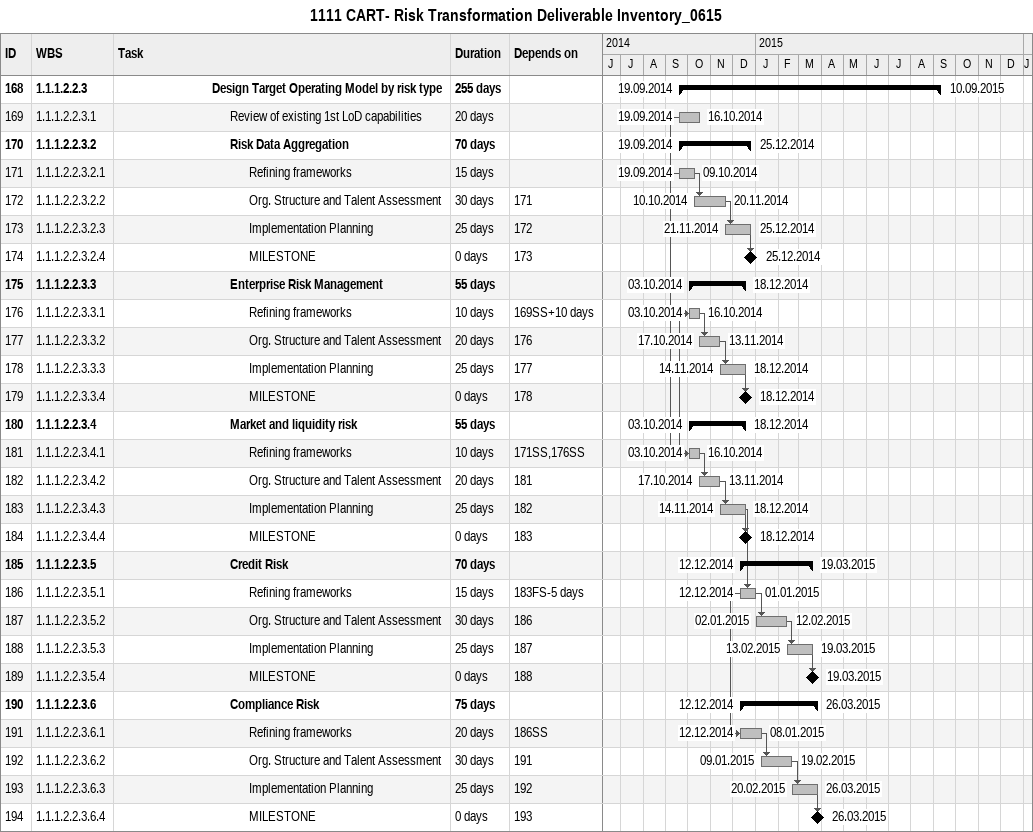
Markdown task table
1111 CART- Risk Transformation Deliverable Inventory_0615

| ID | WBS | Task | Duration | Start | Finish | Predecessors |
|---|---|---|---|---|---|---|
| 168 | 1.1.1.2.2.3 | **Design Target Operating Model by risk type** | 255d | 2014-09-19 | 2015-09-10 |  |
| 169 | 1.1.1.2.2.3.1 | Review of existing 1st LoD capabilities | 20d | 2014-09-19 | 2014-10-16 |  |
| 170 | 1.1.1.2.2.3.2 | **Risk Data Aggregation** | 70d | 2014-09-19 | 2014-12-25 |  |
| 171 | 1.1.1.2.2.3.2.1 | Refining frameworks | 15d | 2014-09-19 | 2014-10-09 |  |
| 172 | 1.1.1.2.2.3.2.2 | Org. Structure and Talent Assessment | 30d | 2014-10-10 | 2014-11-20 | 171 |
| 173 | 1.1.1.2.2.3.2.3 | Implementation Planning | 25d | 2014-11-21 | 2014-12-25 | 172 |
| 174 | 1.1.1.2.2.3.2.4 | MILESTONE | 0d | 2014-12-25 | 2014-12-25 | 173 |
| 175 | 1.1.1.2.2.3.3 | **Enterprise Risk Management** | 55d | 2014-10-03 | 2014-12-18 |  |
| 176 | 1.1.1.2.2.3.3.1 | Refining frameworks | 10d | 2014-10-03 | 2014-10-16 | 169SS+10d |
| 177 | 1.1.1.2.2.3.3.2 | Org. Structure and Talent Assessment | 20d | 2014-10-17 | 2014-11-13 | 176 |
| 178 | 1.1.1.2.2.3.3.3 | Implementation Planning | 25d | 2014-11-14 | 2014-12-18 | 177 |
| 179 | 1.1.1.2.2.3.3.4 | MILESTONE | 0d | 2014-12-18 | 2014-12-18 | 178 |
| 180 | 1.1.1.2.2.3.4 | **Market and liquidity risk** | 55d | 2014-10-03 | 2014-12-18 |  |
| 181 | 1.1.1.2.2.3.4.1 | Refining frameworks | 10d | 2014-10-03 | 2014-10-16 | 171SS, 176SS |
| 182 | 1.1.1.2.2.3.4.2 | Org. Structure and Talent Assessment | 20d | 2014-10-17 | 2014-11-13 | 181 |
| 183 | 1.1.1.2.2.3.4.3 | Implementation Planning | 25d | 2014-11-14 | 2014-12-18 | 182 |
| 184 | 1.1.1.2.2.3.4.4 | MILESTONE | 0d | 2014-12-18 | 2014-12-18 | 183 |
| 185 | 1.1.1.2.2.3.5 | **Credit Risk** | 70d | 2014-12-12 | 2015-03-19 |  |
| 186 | 1.1.1.2.2.3.5.1 | Refining frameworks | 15d | 2014-12-12 | 2015-01-01 | 183FS-5d |
| 187 | 1.1.1.2.2.3.5.2 | Org. Structure and Talent Assessment | 30d | 2015-01-02 | 2015-02-12 | 186 |
| 188 | 1.1.1.2.2.3.5.3 | Implementation Planning | 25d | 2015-02-13 | 2015-03-19 | 187 |
| 189 | 1.1.1.2.2.3.5.4 | MILESTONE | 0d | 2015-03-19 | 2015-03-19 | 188 |
| 190 | 1.1.1.2.2.3.6 | **Compliance Risk** | 75d | 2014-12-12 | 2015-03-26 |  |
| 191 | 1.1.1.2.2.3.6.1 | Refining frameworks | 20d | 2014-12-12 | 2015-01-08 | 186SS |
| 192 | 1.1.1.2.2.3.6.2 | Org. Structure and Talent Assessment | 30d | 2015-01-09 | 2015-02-19 | 191 |
| 193 | 1.1.1.2.2.3.6.3 | Implementation Planning | 25d | 2015-02-20 | 2015-03-26 | 192 |
| 194 | 1.1.1.2.2.3.6.4 | MILESTONE | 0d | 2015-03-26 | 2015-03-26 | 193 |
